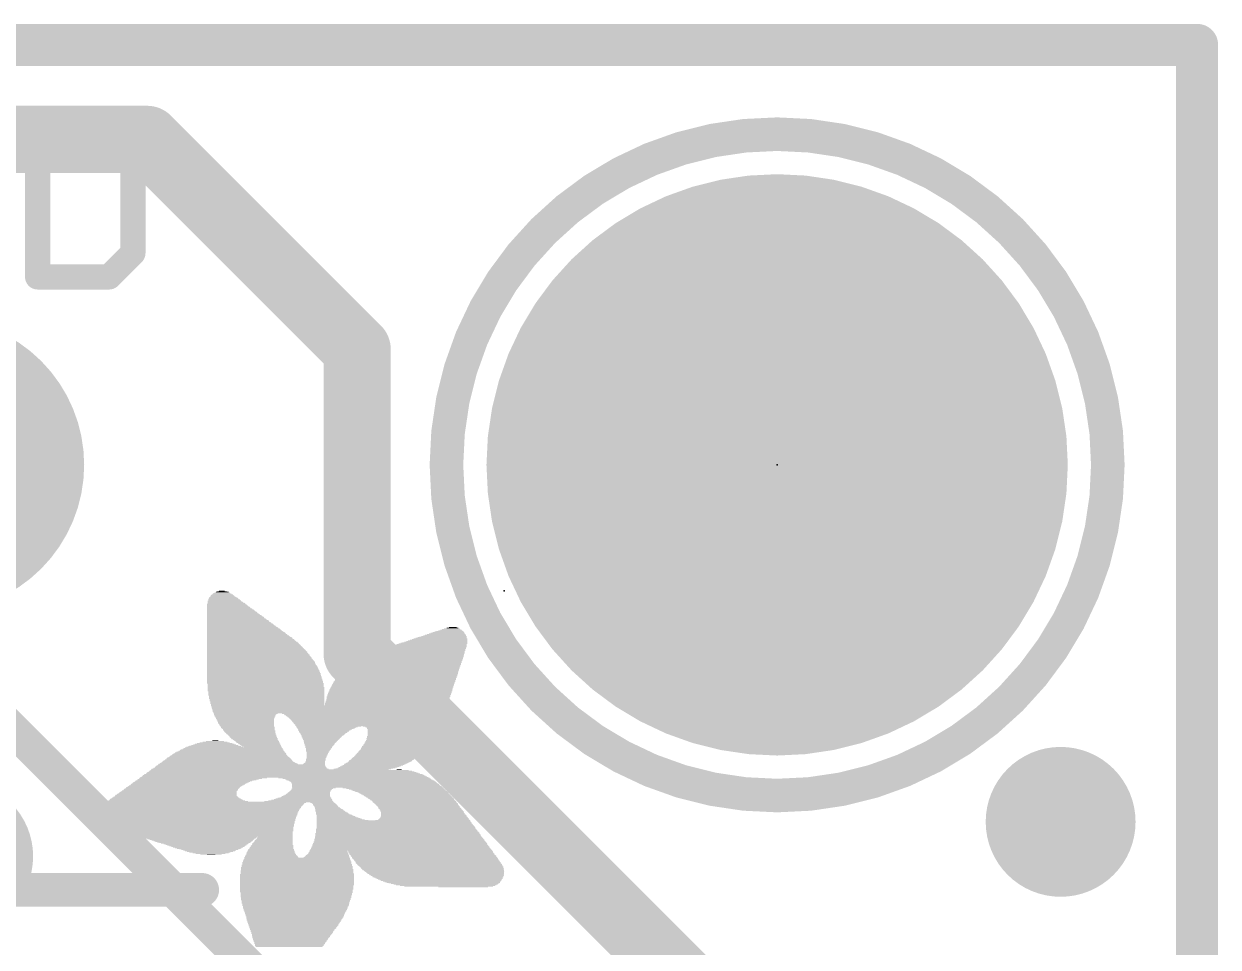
# Model space of a CAD drawing. Extents: x -0.1 to 25.5, y -0.1 to 17.9.
# Drawn here: x 18.3 to 25.53, y 12.32 to 17.91 of the extents above; entities that cross this region are included whole.
import ezdxf

# ---------------------------------------------------------------- set-up
doc = ezdxf.new("R2010")
doc.units = 0
for name, color, linetype in [('1', 12, 'CONTINUOUS'), ('16', 5, 'CONTINUOUS'), ('17', 110, 'CONTINUOUS'), ('18', 110, 'CONTINUOUS'), ('21', 40, 'CONTINUOUS'), ('23', 40, 'CONTINUOUS')]:
    doc.layers.add(name, color=color, linetype=linetype)

# ---------------------------------------------------------------- blocks, each defined once
blk = doc.blocks.new('ROUNDP')
at = {"const_width": 0.5}
blk.add_lwpolyline([(0, -0.25, 1), (0, 0.25, 1), (0, -0.25)], format="xyb", dxfattribs=at)
blk = doc.blocks.new('RECT')
blk.add_solid([(-0.5, -0.5), (0.5, -0.5), (-0.5, 0.5), (0.5, 0.5)])
blk = doc.blocks.new('ROUNDV')
at = {"const_width": 0.5}
blk.add_lwpolyline([(0, -0.25, 1), (0, 0.25, 1), (0, -0.25)], format="xyb", dxfattribs=at)

msp = doc.modelspace()

# ---------------------------------------------------------------- linework, layer by layer
at = {"layer": '1', "const_width": 0.254}
for points in [[(0, 17.78), (25.4, 17.78)], [(25.4, 17.78), (25.4, 0)]]:
    msp.add_lwpolyline(points, dxfattribs=at)
at = {"layer": '1', "const_width": 0.127}
for points in [[(25.4635, 17.78, 1), (25.3365, 17.78)], [(25.4, 17.7165, 1), (25.4, 17.8435)]]:
    msp.add_lwpolyline(points, format="xyb", dxfattribs=at)
at = {"layer": '16'}
for points, const_width in [([(0, 17.78), (25.4, 17.78)], 0.254), ([(25.4, 17.78), (25.4, 0)], 0.254), ([(6.2865, 17.2085), (19.05, 17.2085)], 0.4064), ([(19.05, 17.2085), (20.32, 15.9385)], 0.4064), ([(20.32, 15.9385), (20.32, 14.097)], 0.4064), ([(20.32, 14.097), (23.749, 10.668)], 0.4064), ([(21.59, 10.287), (18.1193, 13.7577)], 0.2032)]:
    msp.add_lwpolyline(points, dxfattribs=dict(at, const_width=const_width))
for points, const_width in [([(25.4635, 17.78, 1), (25.3365, 17.78)], 0.127), ([(25.4, 17.7165, 1), (25.4, 17.8435)], 0.127), ([(19.1218, 17.2803, 1), (18.9782, 17.1367)], 0.2032), ([(19.05, 17.1069, 1), (19.05, 17.3101)], 0.2032), ([(20.4216, 15.9385, 1), (20.2184, 15.9385)], 0.2032), ([(20.2482, 15.8667, 1), (20.3918, 16.0103)], 0.2032), ([(20.3918, 14.1688, 1), (20.2482, 14.0252)], 0.2032), ([(20.2184, 14.097, 1), (20.4216, 14.097)], 0.2032)]:
    msp.add_lwpolyline(points, format="xyb", dxfattribs=dict(at, const_width=const_width))
at = {"layer": '21'}
for points, const_width in [([(22.86, 13.24, 1), (22.86, 17.24, 1), (22.86, 13.24)], 0.2032), ([(18.4256, 17.241, 1), (18.3494, 17.241)], 0.0762), ([(18.3875, 17.2791, 1), (18.3875, 17.2029)], 0.0762), ([(18.8466, 17.2679, 1), (18.7927, 17.214)], 0.0762), ([(18.8196, 17.2029, 1), (18.8196, 17.2791)], 0.0762), ([(19.0018, 17.0969, 1), (18.9256, 17.0969)], 0.0762), ([(18.9367, 17.07, 1), (18.9906, 17.1239)], 0.0762), ([(18.9256, 16.5207, 1), (19.0018, 16.5207)], 0.0762), ([(18.9906, 16.4938, 1), (18.9367, 16.5476)], 0.0762), ([(18.3875, 16.4148, 1), (18.3875, 16.3386)], 0.0762), ([(18.3494, 16.3767, 1), (18.4256, 16.3767)], 0.0762), ([(18.7927, 16.4036, 1), (18.8466, 16.3497)], 0.0762), ([(18.8196, 16.3386, 1), (18.8196, 16.4148)], 0.0762), ([(19.3832, 12.6188, 1), (19.3832, 12.7204)], 0.1016)]:
    msp.add_lwpolyline(points, format="xyb", dxfattribs=dict(at, const_width=const_width))
for points, const_width in [([(18.3875, 17.241), (18.3875, 16.3767)], 0.1524), ([(18.8196, 17.241), (18.3875, 17.241)], 0.1524), ([(18.9637, 17.0969), (18.8196, 17.241)], 0.1524), ([(18.9637, 16.5207), (18.9637, 17.0969)], 0.1524), ([(18.8196, 16.3767), (18.9637, 16.5207)], 0.1524), ([(18.3875, 16.3767), (18.8196, 16.3767)], 0.1524), ([(16.5832, 12.6696), (19.3832, 12.6696)], 0.2032)]:
    msp.add_lwpolyline(points, dxfattribs=dict(at, const_width=const_width))
at = {"layer": '23'}
for p in [(22.86, 15.24), (21.209, 14.478)]:
    msp.add_point(p, dxfattribs=at)

# ---------------------------------------------------------------- block references
at = {"layer": '17', "xscale": 3.516, "yscale": 3.516}
msp.add_blockref('ROUNDP', (22.86, 15.24), dxfattribs=at)
msp.add_blockref('ROUNDP', (22.86, 15.24), dxfattribs=at)
at = {"layer": '17', "xscale": 1.778, "yscale": 1.778, "rotation": 270}
msp.add_blockref('ROUNDP', (17.78, 15.24), dxfattribs=at)
msp.add_blockref('ROUNDP', (17.78, 15.24), dxfattribs=at)
at = {"layer": '18', "xscale": 0.9064, "yscale": 0.9064}
for p in [(24.5745, 13.081), (24.5745, 13.081), (17.907, 12.8731), (17.907, 12.8731)]:
    msp.add_blockref('ROUNDV', p, dxfattribs=at)
at = {"layer": '21', "rotation": 180}
for p, xscale, yscale in [((19.504, 14.4475), 0.1448, 0.0038), ((19.5078, 14.4437), 0.1524, 0.0038), ((19.504, 14.4513), 0.1372, 0.0038), ((19.504, 14.4551), 0.1295, 0.0038), ((19.504, 14.459), 0.1143, 0.0039), ((19.5022, 14.4628), 0.1029, 0.0038), ((19.504, 14.4666), 0.0914, 0.0038), ((19.504, 14.4704), 0.0762, 0.0038), ((19.5021, 14.4742), 0.0572, 0.0038), ((19.5022, 14.478), 0.0343, 0.0038), ((19.5288, 14.398), 0.2324, 0.0038), ((19.5326, 14.3942), 0.24, 0.0038), ((19.5345, 14.3904), 0.2438, 0.0038), ((19.5364, 14.3866), 0.2476, 0.0038), ((19.5403, 14.3828), 0.2553, 0.0039), ((19.5421, 14.3789), 0.2591, 0.0038), ((19.5441, 14.3751), 0.2629, 0.0038), ((19.5479, 14.3713), 0.2705, 0.0038), ((19.5174, 14.417), 0.2019, 0.0038), ((19.5231, 14.4094), 0.2134, 0.0038), ((19.5269, 14.4056), 0.221, 0.0038), ((19.5288, 14.4018), 0.2248, 0.0038), ((19.5212, 14.4132), 0.2095, 0.0038), ((19.5116, 14.4285), 0.1829, 0.0038), ((19.5155, 14.4247), 0.1905, 0.0038), ((19.5174, 14.4209), 0.1943, 0.0039), ((19.5098, 14.4361), 0.1715, 0.0038), ((19.5116, 14.4323), 0.1753, 0.0038), ((19.5078, 14.4399), 0.16, 0.0038), ((19.5497, 14.3675), 0.2743, 0.0038), ((19.5536, 14.3637), 0.2819, 0.0038), ((19.5555, 14.3599), 0.2857, 0.0038), ((19.5573, 14.3561), 0.2895, 0.0038), ((19.5612, 14.3523), 0.2972, 0.0038), ((19.5631, 14.3485), 0.301, 0.0038), ((19.565, 14.3447), 0.3048, 0.0039), ((19.5688, 14.3408), 0.3124, 0.0038), ((19.5707, 14.337), 0.3162, 0.0038), ((19.5726, 14.3332), 0.32, 0.0038), ((19.5764, 14.3294), 0.3276, 0.0038), ((19.5784, 14.3256), 0.3315, 0.0038), ((19.5822, 14.3218), 0.3391, 0.0038), ((19.5841, 14.318), 0.3429, 0.0038), ((19.586, 14.3142), 0.3467, 0.0038), ((19.5898, 14.3104), 0.3543, 0.0038), ((19.5917, 14.3066), 0.3581, 0.0039), ((19.5936, 14.3027), 0.3619, 0.0038), ((19.5974, 14.2989), 0.3696, 0.0038), ((19.5993, 14.2951), 0.3734, 0.0038), ((19.6012, 14.2913), 0.3772, 0.0038), ((19.605, 14.2875), 0.3848, 0.0038), ((19.6069, 14.2837), 0.3886, 0.0038), ((19.6107, 14.2799), 0.3962, 0.0038), ((19.6126, 14.2761), 0.4, 0.0038), ((19.6145, 14.2723), 0.4038, 0.0038), ((19.6183, 14.2685), 0.4115, 0.0039), ((19.6203, 14.2646), 0.4153, 0.0038), ((19.6222, 14.2608), 0.4191, 0.0038), ((19.6259, 14.257), 0.4267, 0.0038), ((19.6279, 14.2532), 0.4305, 0.0038), ((19.6317, 14.2494), 0.4381, 0.0038), ((19.6335, 14.2456), 0.4419, 0.0038), ((19.6355, 14.2418), 0.4458, 0.0038), ((19.6393, 14.238), 0.4534, 0.0038), ((19.6412, 14.2342), 0.4572, 0.0038), ((19.6431, 14.2304), 0.461, 0.0039), ((20.8757, 14.2304), 0.1753, 0.0039), ((20.8794, 14.2342), 0.16, 0.0038), ((20.8833, 14.238), 0.1447, 0.0038), ((20.8871, 14.2418), 0.1295, 0.0038), ((20.889, 14.2456), 0.1105, 0.0038), ((20.8927, 14.2494), 0.0953, 0.0038), ((20.8966, 14.2532), 0.0724, 0.0038), ((20.8985, 14.257), 0.0457, 0.0038), ((19.6469, 14.2265), 0.4686, 0.0038), ((19.6488, 14.2227), 0.4724, 0.0038), ((19.6507, 14.2189), 0.4762, 0.0038), ((19.6546, 14.2151), 0.4839, 0.0038), ((19.6564, 14.2113), 0.4877, 0.0038), ((19.6603, 14.2075), 0.4953, 0.0038), ((19.6622, 14.2037), 0.4991, 0.0038), ((19.664, 14.1999), 0.5029, 0.0038), ((19.6679, 14.1961), 0.5105, 0.0038), ((19.6698, 14.1923), 0.5143, 0.0039), ((19.6716, 14.1884), 0.5181, 0.0038), ((19.6755, 14.1846), 0.5258, 0.0038), ((19.6774, 14.1808), 0.5296, 0.0038), ((19.6793, 14.177), 0.5334, 0.0038), ((19.6812, 14.1732), 0.5372, 0.0038), ((19.685, 14.1694), 0.5448, 0.0038), ((19.6869, 14.1656), 0.5486, 0.0038), ((19.6888, 14.1618), 0.5524, 0.0038), ((19.6907, 14.158), 0.5562, 0.0038), ((20.7784, 14.158), 0.4153, 0.0038), ((20.7842, 14.1618), 0.4038, 0.0038), ((20.7899, 14.1656), 0.3924, 0.0038), ((20.7956, 14.1694), 0.381, 0.0038), ((20.8013, 14.1732), 0.3696, 0.0038), ((20.8071, 14.177), 0.3581, 0.0038), ((20.8128, 14.1808), 0.3467, 0.0038), ((20.8185, 14.1846), 0.3353, 0.0038), ((20.8242, 14.1884), 0.3238, 0.0038), ((20.828, 14.1923), 0.3086, 0.0039), ((20.8337, 14.1961), 0.2972, 0.0038), ((20.8394, 14.1999), 0.2857, 0.0038), ((20.8452, 14.2037), 0.2743, 0.0038), ((20.849, 14.2075), 0.2591, 0.0038), ((20.8546, 14.2113), 0.2477, 0.0038), ((20.8585, 14.2151), 0.2324, 0.0038), ((20.8623, 14.2189), 0.2172, 0.0038), ((20.868, 14.2227), 0.2058, 0.0038), ((20.8719, 14.2265), 0.1905, 0.0038), ((19.6927, 14.1542), 0.5601, 0.0039), ((19.6945, 14.1503), 0.5639, 0.0038), ((19.6965, 14.1465), 0.5677, 0.0038), ((19.6984, 14.1427), 0.5715, 0.0038), ((19.7003, 14.1389), 0.5753, 0.0038), ((19.7021, 14.1351), 0.5791, 0.0038), ((19.7041, 14.1313), 0.5829, 0.0038), ((19.706, 14.1275), 0.5867, 0.0038), ((19.7079, 14.1237), 0.5905, 0.0038), ((19.7097, 14.1199), 0.5943, 0.0038), ((19.7117, 14.1161), 0.5982, 0.0039), ((19.7136, 14.1122), 0.602, 0.0038), ((19.7155, 14.1084), 0.6058, 0.0038), ((19.7155, 14.1046), 0.6058, 0.0038), ((19.7174, 14.1008), 0.6096, 0.0038), ((19.7193, 14.097), 0.6134, 0.0038), ((19.7212, 14.0932), 0.6172, 0.0038), ((19.7231, 14.0894), 0.621, 0.0038), ((19.7231, 14.0856), 0.621, 0.0038), ((20.6642, 14.0856), 0.5982, 0.0038), ((20.6699, 14.0894), 0.5944, 0.0038), ((20.6756, 14.0932), 0.583, 0.0038), ((20.6794, 14.097), 0.5753, 0.0038), ((20.6852, 14.1008), 0.5715, 0.0038), ((20.6909, 14.1046), 0.5601, 0.0038), ((20.6946, 14.1084), 0.5525, 0.0038), ((20.7004, 14.1122), 0.541, 0.0038), ((20.708, 14.1161), 0.5334, 0.0039), ((20.7137, 14.1199), 0.522, 0.0038), ((20.7194, 14.1237), 0.5106, 0.0038), ((20.7271, 14.1275), 0.5029, 0.0038), ((20.7327, 14.1313), 0.4915, 0.0038), ((20.7385, 14.1351), 0.4801, 0.0038), ((20.7461, 14.1389), 0.4724, 0.0038), ((20.7518, 14.1427), 0.461, 0.0038), ((20.7594, 14.1465), 0.4458, 0.0038), ((20.7652, 14.1503), 0.4343, 0.0038), ((20.7708, 14.1542), 0.4229, 0.0039), ((19.725, 14.0818), 0.6248, 0.0038), ((19.7269, 14.078), 0.6286, 0.0039), ((19.7288, 14.0741), 0.6324, 0.0038), ((19.7288, 14.0703), 0.6324, 0.0038), ((19.7308, 14.0665), 0.6363, 0.0038), ((19.7326, 14.0627), 0.6401, 0.0038), ((19.7346, 14.0589), 0.6439, 0.0038), ((19.7346, 14.0551), 0.6439, 0.0038), ((19.7365, 14.0513), 0.6477, 0.0038), ((19.7384, 14.0475), 0.6515, 0.0038), ((19.7384, 14.0437), 0.6515, 0.0038), ((19.7402, 14.0399), 0.6553, 0.0039), ((19.7402, 14.036), 0.6553, 0.0038), ((19.7422, 14.0322), 0.6591, 0.0038), ((19.7441, 14.0284), 0.6629, 0.0038), ((19.7441, 14.0246), 0.6629, 0.0038), ((19.746, 14.0208), 0.6667, 0.0038), ((19.746, 14.017), 0.6667, 0.0038), ((19.7478, 14.0132), 0.6705, 0.0038), ((20.5975, 14.0132), 0.6858, 0.0038), ((20.5994, 14.017), 0.682, 0.0038), ((20.6032, 14.0208), 0.682, 0.0038), ((20.607, 14.0246), 0.6744, 0.0038), ((20.6089, 14.0284), 0.6706, 0.0038), ((20.6128, 14.0322), 0.6705, 0.0038), ((20.6166, 14.036), 0.6629, 0.0038), ((20.6184, 14.0399), 0.6591, 0.0039), ((20.6223, 14.0437), 0.6591, 0.0038), ((20.626, 14.0475), 0.6515, 0.0038), ((20.628, 14.0513), 0.6477, 0.0038), ((20.6336, 14.0551), 0.6439, 0.0038), ((20.6375, 14.0589), 0.6362, 0.0038), ((20.6394, 14.0627), 0.6324, 0.0038), ((20.6451, 14.0665), 0.6286, 0.0038), ((20.6489, 14.0703), 0.621, 0.0038), ((20.6527, 14.0741), 0.6134, 0.0038), ((20.6565, 14.078), 0.6135, 0.0039), ((20.6604, 14.0818), 0.6058, 0.0038), ((19.7478, 14.0094), 0.6705, 0.0038), ((19.7498, 14.0056), 0.6744, 0.0038), ((19.7498, 14.0018), 0.6744, 0.0039), ((19.7517, 13.9979), 0.6782, 0.0038), ((19.7517, 13.9941), 0.6782, 0.0038), ((19.7517, 13.9903), 0.6782, 0.0038), ((19.7536, 13.9865), 0.682, 0.0038), ((19.7536, 13.9827), 0.682, 0.0038), ((19.7555, 13.9789), 0.6858, 0.0038), ((19.7555, 13.9751), 0.6858, 0.0038), ((19.7555, 13.9713), 0.6858, 0.0038), ((19.7574, 13.9675), 0.6896, 0.0038), ((19.7574, 13.9637), 0.6896, 0.0039), ((19.7593, 13.9598), 0.6934, 0.0038), ((19.7593, 13.956), 0.6934, 0.0038), ((19.7593, 13.9522), 0.6934, 0.0038), ((19.7593, 13.9484), 0.6934, 0.0038), ((19.7612, 13.9446), 0.6972, 0.0038), ((19.7612, 13.9408), 0.6972, 0.0038), ((20.5518, 13.9408), 0.7315, 0.0038), ((20.5537, 13.9446), 0.7277, 0.0038), ((20.5556, 13.9484), 0.7239, 0.0038), ((20.5594, 13.956), 0.7239, 0.0038), ((20.5594, 13.9522), 0.7239, 0.0038), ((20.5613, 13.9598), 0.72, 0.0038), ((20.5652, 13.9637), 0.7201, 0.0039), ((20.5671, 13.9675), 0.7163, 0.0038), ((20.569, 13.9713), 0.7125, 0.0038), ((20.5728, 13.9751), 0.7125, 0.0038), ((20.5747, 13.9789), 0.7087, 0.0038), ((20.5766, 13.9827), 0.7049, 0.0038), ((20.5803, 13.9865), 0.7049, 0.0038), ((20.5823, 13.9903), 0.7011, 0.0038), ((20.5842, 13.9941), 0.6973, 0.0038), ((20.588, 13.9979), 0.6972, 0.0038), ((20.5899, 14.0018), 0.6934, 0.0039), ((20.5918, 14.0056), 0.6896, 0.0038), ((20.5956, 14.0094), 0.6896, 0.0038), ((19.7612, 13.937), 0.6972, 0.0038), ((19.7631, 13.9332), 0.701, 0.0038), ((19.7631, 13.9294), 0.701, 0.0038), ((19.7631, 13.9256), 0.701, 0.0039), ((19.7631, 13.9217), 0.701, 0.0038), ((19.765, 13.9179), 0.7048, 0.0038), ((19.7669, 13.9141), 0.701, 0.0038), ((19.7669, 13.9103), 0.701, 0.0038), ((19.7669, 13.9065), 0.701, 0.0038), ((19.7669, 13.9027), 0.701, 0.0038), ((19.7669, 13.8989), 0.701, 0.0038), ((19.7688, 13.8951), 0.7048, 0.0038), ((19.7688, 13.8913), 0.7048, 0.0038), ((19.7688, 13.8875), 0.7048, 0.0039), ((19.7688, 13.8836), 0.7048, 0.0038), ((19.7688, 13.8798), 0.7048, 0.0038), ((19.7688, 13.876), 0.7048, 0.0038), ((19.7688, 13.8722), 0.7048, 0.0038), ((19.7707, 13.8684), 0.701, 0.0038), ((20.5194, 13.8684), 0.743, 0.0038), ((20.5232, 13.8798), 0.743, 0.0038), ((20.5232, 13.876), 0.743, 0.0038), ((20.5232, 13.8722), 0.743, 0.0038), ((20.527, 13.8875), 0.743, 0.0039), ((20.527, 13.8836), 0.743, 0.0038), ((20.5308, 13.8951), 0.743, 0.0038), ((20.5289, 13.8913), 0.7392, 0.0038), ((20.5328, 13.9027), 0.7391, 0.0038), ((20.5328, 13.8989), 0.7391, 0.0038), ((20.5366, 13.9103), 0.7391, 0.0038), ((20.5366, 13.9065), 0.7391, 0.0038), ((20.5385, 13.9141), 0.7353, 0.0038), ((20.5422, 13.9217), 0.7353, 0.0038), ((20.5422, 13.9179), 0.7353, 0.0038), ((20.5461, 13.9294), 0.7353, 0.0038), ((20.5442, 13.9256), 0.7315, 0.0039), ((20.548, 13.9332), 0.7315, 0.0038), ((20.5498, 13.937), 0.7277, 0.0038), ((19.7707, 13.8646), 0.701, 0.0038), ((19.7707, 13.8608), 0.701, 0.0038), ((19.7707, 13.857), 0.701, 0.0038), ((19.7707, 13.8532), 0.701, 0.0038), ((19.7707, 13.8494), 0.701, 0.0039), ((19.7707, 13.8455), 0.701, 0.0038), ((19.7726, 13.8417), 0.6972, 0.0038), ((19.7726, 13.8379), 0.6972, 0.0038), ((19.7726, 13.8341), 0.6972, 0.0038), ((19.7726, 13.8303), 0.6972, 0.0038), ((19.7726, 13.8265), 0.6972, 0.0038), ((19.7745, 13.8227), 0.6934, 0.0038), ((19.7745, 13.8189), 0.6934, 0.0038), ((19.7745, 13.8151), 0.6934, 0.0038), ((19.7745, 13.8113), 0.6934, 0.0039), ((19.7764, 13.8074), 0.6896, 0.0038), ((19.7764, 13.8036), 0.6896, 0.0038), ((19.7764, 13.7998), 0.6896, 0.0038), ((19.7764, 13.796), 0.6896, 0.0038), ((20.4985, 13.7998), 0.7467, 0.0038), ((20.4966, 13.796), 0.7429, 0.0038), ((20.5004, 13.8074), 0.7429, 0.0038), ((20.5004, 13.8036), 0.7429, 0.0038), ((20.5023, 13.8113), 0.7467, 0.0039), ((20.5041, 13.8189), 0.7429, 0.0038), ((20.5041, 13.8151), 0.7429, 0.0038), ((20.5061, 13.8227), 0.7467, 0.0038), ((20.5099, 13.8379), 0.7467, 0.0038), ((20.508, 13.8341), 0.7429, 0.0038), ((20.508, 13.8303), 0.7429, 0.0038), ((20.508, 13.8265), 0.7429, 0.0038), ((20.5137, 13.8494), 0.7468, 0.0039), ((20.5117, 13.8455), 0.7429, 0.0038), ((20.5117, 13.8417), 0.7429, 0.0038), ((20.5175, 13.8608), 0.7468, 0.0038), ((20.5156, 13.857), 0.743, 0.0038), ((20.5156, 13.8532), 0.743, 0.0038), ((20.5194, 13.8646), 0.743, 0.0038), ((19.7783, 13.7922), 0.6858, 0.0038), ((19.7783, 13.7884), 0.6858, 0.0038), ((20.1498, 13.7846), 1.4288, 0.0038), ((20.1498, 13.7808), 1.4288, 0.0038), ((20.1517, 13.777), 1.4249, 0.0038), ((20.1499, 13.7732), 1.4211, 0.0039), ((20.1499, 13.7693), 1.4211, 0.0038), ((20.1517, 13.7655), 1.4173, 0.0038), ((20.1499, 13.7617), 1.4135, 0.0038), ((20.1499, 13.7579), 1.4135, 0.0038), ((20.1517, 13.7541), 1.4097, 0.0038), ((20.1499, 13.7503), 1.4059, 0.0038), ((20.1499, 13.7465), 1.4059, 0.0038), ((20.1517, 13.7427), 1.4021, 0.0038), ((20.1499, 13.7389), 1.3983, 0.0038), ((19.6469, 13.7351), 0.3848, 0.0039), ((19.6431, 13.7312), 0.3772, 0.0038), ((19.6412, 13.7274), 0.3734, 0.0038), ((19.6412, 13.7236), 0.3658, 0.0038), ((20.3575, 13.7351), 0.983, 0.0039), ((20.3632, 13.7312), 0.9716, 0.0038), ((20.3632, 13.7274), 0.9639, 0.0038), ((20.3669, 13.7236), 0.9563, 0.0038), ((20.4966, 13.7922), 0.7429, 0.0038), ((20.4966, 13.7884), 0.7429, 0.0038), ((19.6412, 13.7198), 0.3658, 0.0038), ((19.6412, 13.716), 0.3582, 0.0038), ((19.6412, 13.7122), 0.3582, 0.0038), ((19.6431, 13.7084), 0.3544, 0.0038), ((19.6411, 13.7046), 0.3505, 0.0038), ((19.6431, 13.7008), 0.3467, 0.0038), ((19.6431, 13.697), 0.3467, 0.0039), ((19.645, 13.6931), 0.3429, 0.0038), ((19.645, 13.6893), 0.3429, 0.0038), ((19.6469, 13.6855), 0.339, 0.0038), ((19.6469, 13.6817), 0.339, 0.0038), ((19.6488, 13.6779), 0.3352, 0.0038), ((19.6488, 13.6741), 0.3352, 0.0038), ((19.6507, 13.6703), 0.3314, 0.0038), ((19.6526, 13.6665), 0.3276, 0.0038), ((19.6526, 13.6627), 0.3276, 0.0038), ((19.6545, 13.6589), 0.3238, 0.0039), ((19.6584, 13.655), 0.3239, 0.0038), ((19.6584, 13.6512), 0.3239, 0.0038), ((20.3689, 13.7198), 0.9525, 0.0038), ((20.3708, 13.716), 0.941, 0.0038), ((20.3727, 13.7122), 0.9372, 0.0038), ((20.3746, 13.7084), 0.9334, 0.0038), ((20.3746, 13.7046), 0.9258, 0.0038), ((20.3765, 13.7008), 0.922, 0.0038), ((20.3784, 13.697), 0.9182, 0.0039), ((20.3784, 13.6931), 0.9106, 0.0038), ((20.3803, 13.6893), 0.9068, 0.0038), ((20.3822, 13.6855), 0.903, 0.0038), ((20.3823, 13.6817), 0.8953, 0.0038), ((20.3823, 13.6779), 0.8953, 0.0038), ((20.3823, 13.6741), 0.8877, 0.0038), ((20.3842, 13.6703), 0.8839, 0.0038), ((20.3861, 13.6665), 0.8801, 0.0038), ((20.3842, 13.6627), 0.8763, 0.0038), ((20.1479, 13.6589), 0.3962, 0.0039), ((20.1384, 13.655), 0.3696, 0.0038), ((20.1327, 13.6512), 0.3581, 0.0038), ((20.588, 13.6589), 0.4686, 0.0039), ((20.5937, 13.655), 0.4496, 0.0038), ((20.5975, 13.6512), 0.442, 0.0038), ((19.6603, 13.6474), 0.3201, 0.0038), ((19.6622, 13.6436), 0.3163, 0.0038), ((19.664, 13.6398), 0.3125, 0.0038), ((19.664, 13.636), 0.3125, 0.0038), ((19.6679, 13.6322), 0.3125, 0.0038), ((19.6698, 13.6284), 0.3086, 0.0038), ((19.6717, 13.6246), 0.3048, 0.0038), ((19.6736, 13.6208), 0.301, 0.0039), ((19.6774, 13.6169), 0.301, 0.0038), ((19.6793, 13.6131), 0.2972, 0.0038), ((19.6812, 13.6093), 0.2934, 0.0038), ((19.685, 13.6055), 0.2934, 0.0038), ((19.6869, 13.6017), 0.2896, 0.0038), ((19.6888, 13.5979), 0.2858, 0.0038), ((19.6926, 13.5941), 0.2858, 0.0038), ((19.6945, 13.5903), 0.2819, 0.0038), ((19.6984, 13.5865), 0.2819, 0.0038), ((19.7003, 13.5827), 0.2781, 0.0039), ((19.7041, 13.5788), 0.2705, 0.0038), ((20.1308, 13.6474), 0.3467, 0.0038), ((20.1288, 13.6436), 0.3353, 0.0038), ((20.1251, 13.6398), 0.3277, 0.0038), ((20.1193, 13.6322), 0.3086, 0.0038), ((20.1232, 13.636), 0.3163, 0.0038), ((20.1193, 13.6284), 0.301, 0.0038), ((20.1155, 13.6246), 0.2934, 0.0038), ((20.1156, 13.6208), 0.2857, 0.0039), ((20.1136, 13.6169), 0.2743, 0.0038), ((20.1118, 13.6131), 0.2705, 0.0038), ((20.1118, 13.6093), 0.2629, 0.0038), ((20.1099, 13.6055), 0.2591, 0.0038), ((20.1079, 13.6017), 0.2476, 0.0038), ((20.106, 13.5979), 0.2438, 0.0038), ((20.1041, 13.5941), 0.24, 0.0038), ((20.1041, 13.5903), 0.2324, 0.0038), ((20.1022, 13.5865), 0.2286, 0.0038), ((20.1022, 13.5827), 0.221, 0.0039), ((20.1003, 13.5788), 0.2172, 0.0038), ((20.5803, 13.5865), 0.4077, 0.0038), ((20.5785, 13.5827), 0.4039, 0.0039), ((20.5766, 13.5788), 0.4001, 0.0038), ((20.5975, 13.6474), 0.4344, 0.0038), ((20.5975, 13.6436), 0.4344, 0.0038), ((20.5842, 13.5979), 0.4077, 0.0038), ((20.5842, 13.5941), 0.4077, 0.0038), ((20.5823, 13.5903), 0.4039, 0.0038), ((20.5975, 13.6398), 0.4268, 0.0038), ((20.5975, 13.636), 0.4268, 0.0038), ((20.5955, 13.6322), 0.4229, 0.0038), ((20.5955, 13.6284), 0.4229, 0.0038), ((20.5937, 13.6246), 0.4191, 0.0038), ((20.5937, 13.6208), 0.4191, 0.0039), ((20.5918, 13.6169), 0.4153, 0.0038), ((20.5918, 13.6131), 0.4153, 0.0038), ((20.5879, 13.6017), 0.4077, 0.0038), ((20.5899, 13.6093), 0.4115, 0.0038), ((20.5899, 13.6055), 0.4115, 0.0038), ((19.5573, 13.5065), 0.6477, 0.0039), ((19.5593, 13.5103), 0.6363, 0.0038), ((19.5612, 13.5141), 0.6248, 0.0038), ((19.5631, 13.5179), 0.621, 0.0038), ((19.5669, 13.5217), 0.6058, 0.0038), ((19.5707, 13.5255), 0.5982, 0.0038), ((19.5726, 13.5293), 0.5868, 0.0038), ((19.4583, 13.5331), 0.3429, 0.0038), ((19.4583, 13.5369), 0.32, 0.0038), ((19.4564, 13.5407), 0.301, 0.0038), ((19.4583, 13.5446), 0.282, 0.0039), ((19.4583, 13.5484), 0.259, 0.0038), ((19.4583, 13.5522), 0.2362, 0.0038), ((19.4583, 13.556), 0.2134, 0.0038), ((19.4583, 13.5598), 0.1828, 0.0038), ((19.4602, 13.5636), 0.1486, 0.0038), ((19.4603, 13.5674), 0.1105, 0.0038), ((19.4622, 13.5712), 0.0381, 0.0038), ((19.7079, 13.575), 0.2705, 0.0038), ((19.7097, 13.5712), 0.2667, 0.0038), ((19.7155, 13.5674), 0.2629, 0.0038), ((19.7173, 13.5636), 0.2591, 0.0038), ((19.7212, 13.5598), 0.259, 0.0038), ((19.725, 13.556), 0.2514, 0.0038), ((19.7288, 13.5522), 0.2514, 0.0038), ((19.7326, 13.5484), 0.2438, 0.0038), ((19.7365, 13.5446), 0.2439, 0.0039), ((19.7402, 13.5407), 0.2363, 0.0038), ((19.7441, 13.5369), 0.2363, 0.0038), ((19.7479, 13.5331), 0.2286, 0.0038), ((20.1003, 13.575), 0.2096, 0.0038), ((20.0984, 13.5712), 0.2058, 0.0038), ((20.0965, 13.5674), 0.2019, 0.0038), ((20.0965, 13.5636), 0.1943, 0.0038), ((20.0946, 13.5598), 0.1905, 0.0038), ((20.0927, 13.556), 0.1867, 0.0038), ((20.0907, 13.5446), 0.1753, 0.0039), ((20.0927, 13.5522), 0.1791, 0.0038), ((20.0927, 13.5484), 0.1791, 0.0038), ((20.0907, 13.5407), 0.1677, 0.0038), ((20.0889, 13.5369), 0.1639, 0.0038), ((20.087, 13.5331), 0.1601, 0.0038), ((20.087, 13.5293), 0.1601, 0.0038), ((20.087, 13.5255), 0.1524, 0.0038), ((20.0831, 13.5141), 0.1447, 0.0038), ((20.0813, 13.5103), 0.1409, 0.0038), ((20.0813, 13.5065), 0.1409, 0.0039), ((20.0851, 13.5217), 0.1485, 0.0038), ((20.0851, 13.5179), 0.1485, 0.0038), ((20.5232, 13.5065), 0.3924, 0.0039), ((20.527, 13.5103), 0.3924, 0.0038), ((20.5308, 13.5141), 0.3924, 0.0038), ((20.5346, 13.5179), 0.3924, 0.0038), ((20.5385, 13.5217), 0.3925, 0.0038), ((20.5404, 13.5255), 0.3963, 0.0038), ((20.5442, 13.5293), 0.3963, 0.0038), ((20.548, 13.5369), 0.3963, 0.0038), ((20.5461, 13.5331), 0.3925, 0.0038), ((20.5518, 13.5407), 0.3962, 0.0038), ((20.5575, 13.5484), 0.4, 0.0038), ((20.5556, 13.5446), 0.3962, 0.0039), ((20.5594, 13.5522), 0.3962, 0.0038), ((20.5651, 13.5598), 0.4, 0.0038), ((20.5632, 13.556), 0.3962, 0.0038), ((20.5689, 13.5674), 0.4, 0.0038), ((20.5689, 13.5636), 0.4, 0.0038), ((20.5747, 13.575), 0.4039, 0.0038), ((20.5728, 13.5712), 0.4001, 0.0038), ((19.5402, 13.4341), 0.8268, 0.0038), ((19.5383, 13.4379), 0.8154, 0.0038), ((19.5403, 13.4417), 0.8039, 0.0038), ((19.5384, 13.4455), 0.7925, 0.0038), ((19.5383, 13.4493), 0.7848, 0.0038), ((19.5402, 13.4531), 0.7734, 0.0038), ((19.5402, 13.4569), 0.7658, 0.0038), ((19.5421, 13.4607), 0.7544, 0.0038), ((19.5421, 13.4645), 0.7468, 0.0038), ((19.5421, 13.4684), 0.7391, 0.0039), ((19.5441, 13.4722), 0.7277, 0.0038), ((19.5441, 13.476), 0.7201, 0.0038), ((19.5441, 13.4798), 0.7125, 0.0038), ((19.546, 13.4836), 0.7011, 0.0038), ((19.5459, 13.4874), 0.6934, 0.0038), ((19.5497, 13.4912), 0.6858, 0.0038), ((19.5517, 13.495), 0.6743, 0.0038), ((19.5517, 13.4988), 0.6667, 0.0038), ((19.5536, 13.5026), 0.6553, 0.0038), ((20.0622, 13.4341), 0.1258, 0.0038), ((20.0641, 13.4379), 0.122, 0.0038), ((20.066, 13.4455), 0.1182, 0.0038), ((20.066, 13.4417), 0.1182, 0.0038), ((20.0679, 13.4493), 0.1143, 0.0038), ((20.0699, 13.4607), 0.1181, 0.0038), ((20.0699, 13.4569), 0.1181, 0.0038), ((20.0699, 13.4531), 0.1181, 0.0038), ((20.0813, 13.5026), 0.1333, 0.0038), ((20.0813, 13.4988), 0.1333, 0.0038), ((20.0794, 13.495), 0.1295, 0.0038), ((20.0794, 13.4912), 0.1295, 0.0038), ((20.0775, 13.4874), 0.1257, 0.0038), ((20.0775, 13.4836), 0.1257, 0.0038), ((20.0755, 13.4798), 0.1219, 0.0038), ((20.0755, 13.476), 0.1219, 0.0038), ((20.0737, 13.4722), 0.1181, 0.0038), ((20.0737, 13.4684), 0.1181, 0.0039), ((20.0718, 13.4645), 0.1143, 0.0038), ((20.4375, 13.4341), 0.3734, 0.0038), ((20.4413, 13.4379), 0.3734, 0.0038), ((20.4489, 13.4417), 0.3734, 0.0038), ((20.4546, 13.4455), 0.3772, 0.0038), ((20.4603, 13.4493), 0.381, 0.0038), ((20.4641, 13.4531), 0.381, 0.0038), ((20.4718, 13.4569), 0.381, 0.0038), ((20.4756, 13.4607), 0.381, 0.0038), ((20.4813, 13.4645), 0.3848, 0.0038), ((20.4851, 13.4684), 0.3848, 0.0039), ((20.4889, 13.4722), 0.3848, 0.0038), ((20.4927, 13.476), 0.3848, 0.0038), ((20.4984, 13.4798), 0.3886, 0.0038), ((20.5023, 13.4836), 0.3887, 0.0038), ((20.5061, 13.4874), 0.3887, 0.0038), ((20.5099, 13.4912), 0.3886, 0.0038), ((20.5137, 13.495), 0.3886, 0.0038), ((20.5175, 13.4988), 0.3886, 0.0038), ((20.5213, 13.5026), 0.3886, 0.0038), ((19.8755, 13.3617), 1.703, 0.0038), ((19.8755, 13.3655), 1.6878, 0.0038), ((19.8736, 13.3693), 1.6764, 0.0038), ((19.8717, 13.3731), 1.6574, 0.0038), ((19.8679, 13.3769), 1.6421, 0.0038), ((19.8641, 13.3807), 1.6269, 0.0038), ((19.8622, 13.3845), 1.6078, 0.0038), ((19.8565, 13.3883), 1.5887, 0.0038), ((19.8508, 13.3922), 1.5621, 0.0039), ((19.7917, 13.396), 1.4364, 0.0038), ((19.6126, 13.3998), 1.0706, 0.0038), ((19.6126, 13.4036), 1.0554, 0.0038), ((19.6126, 13.4074), 1.0478, 0.0038), ((19.6146, 13.4112), 1.0363, 0.0038), ((19.6146, 13.415), 1.0287, 0.0038), ((19.6165, 13.4188), 1.0249, 0.0038), ((19.6183, 13.4226), 1.0135, 0.0038), ((19.6203, 13.4264), 1.0097, 0.0038), ((19.5402, 13.4303), 0.842, 0.0039), ((20.0584, 13.4303), 0.1334, 0.0039), ((20.3518, 13.3998), 0.3467, 0.0038), ((20.3632, 13.4036), 0.3467, 0.0038), ((20.3766, 13.4074), 0.3505, 0.0038), ((20.3861, 13.4112), 0.3543, 0.0038), ((20.3956, 13.415), 0.3581, 0.0038), ((20.4051, 13.4188), 0.362, 0.0038), ((20.4146, 13.4226), 0.3658, 0.0038), ((20.4223, 13.4264), 0.3657, 0.0038), ((20.428, 13.4303), 0.3695, 0.0039), ((20.5747, 13.396), 0.0305, 0.0038), ((19.2678, 13.2893), 0.6858, 0.0038), ((19.2735, 13.2931), 0.682, 0.0038), ((19.2792, 13.2969), 0.6858, 0.0038), ((19.283, 13.3007), 0.6858, 0.0038), ((19.2907, 13.3045), 0.6858, 0.0038), ((19.2964, 13.3083), 0.6896, 0.0038), ((19.3002, 13.3121), 0.6896, 0.0038), ((19.3097, 13.316), 0.6934, 0.0039), ((19.3154, 13.3198), 0.6972, 0.0038), ((19.3231, 13.3236), 0.6973, 0.0038), ((19.3307, 13.3274), 0.7049, 0.0038), ((19.3383, 13.3312), 0.7124, 0.0038), ((19.3498, 13.335), 0.7201, 0.0038), ((19.3592, 13.3388), 0.7315, 0.0038), ((19.3726, 13.3426), 0.743, 0.0038), ((19.3897, 13.3464), 0.7696, 0.0038), ((19.8793, 13.3502), 1.7412, 0.0038), ((19.8793, 13.3541), 1.726, 0.0039), ((19.8774, 13.3579), 1.7145, 0.0038), ((20.3003, 13.3464), 0.9144, 0.0038), ((20.3175, 13.3426), 0.8953, 0.0038), ((20.327, 13.3388), 0.8839, 0.0038), ((20.3346, 13.335), 0.884, 0.0038), ((20.3422, 13.3312), 0.8839, 0.0038), ((20.348, 13.3274), 0.8801, 0.0038), ((20.3556, 13.3236), 0.8801, 0.0038), ((20.3594, 13.3198), 0.8801, 0.0038), ((20.3632, 13.316), 0.8801, 0.0039), ((20.367, 13.3121), 0.8878, 0.0038), ((20.3708, 13.3083), 0.8878, 0.0038), ((20.3727, 13.3045), 0.8916, 0.0038), ((20.3746, 13.3007), 0.8954, 0.0038), ((20.3784, 13.2969), 0.903, 0.0038), ((20.3803, 13.2931), 0.9068, 0.0038), ((20.3822, 13.2893), 0.9106, 0.0038), ((19.224, 13.2169), 0.7963, 0.0038), ((19.2221, 13.2207), 0.7848, 0.0038), ((19.2221, 13.2245), 0.7696, 0.0038), ((19.2221, 13.2283), 0.762, 0.0038), ((19.2221, 13.2321), 0.7544, 0.0038), ((19.224, 13.2359), 0.743, 0.0038), ((19.224, 13.2398), 0.7354, 0.0039), ((19.2259, 13.2436), 0.7316, 0.0038), ((19.2297, 13.2474), 0.7239, 0.0038), ((19.2317, 13.2512), 0.7201, 0.0038), ((19.2355, 13.255), 0.7125, 0.0038), ((19.2373, 13.2588), 0.7087, 0.0038), ((19.2393, 13.2626), 0.7049, 0.0038), ((19.2431, 13.2664), 0.6973, 0.0038), ((19.2469, 13.2702), 0.6973, 0.0038), ((19.2526, 13.274), 0.6934, 0.0038), ((19.2545, 13.2779), 0.6896, 0.0039), ((19.2583, 13.2817), 0.6896, 0.0038), ((19.264, 13.2855), 0.6858, 0.0038), ((19.9917, 13.2169), 0.3506, 0.0038), ((19.9956, 13.2207), 0.3353, 0.0038), ((20.0013, 13.2245), 0.3239, 0.0038), ((20.005, 13.2283), 0.3086, 0.0038), ((20.0089, 13.2321), 0.3009, 0.0038), ((20.0108, 13.2359), 0.2895, 0.0038), ((20.0145, 13.2398), 0.2819, 0.0039), ((20.0184, 13.2436), 0.2743, 0.0038), ((20.0221, 13.2474), 0.2667, 0.0038), ((20.0241, 13.2512), 0.2629, 0.0038), ((20.0279, 13.255), 0.2552, 0.0038), ((20.0298, 13.2588), 0.2514, 0.0038), ((20.0317, 13.2626), 0.2476, 0.0038), ((20.0355, 13.2664), 0.2476, 0.0038), ((20.0374, 13.2702), 0.2438, 0.0038), ((20.0413, 13.274), 0.2439, 0.0038), ((20.0489, 13.2817), 0.2515, 0.0038), ((20.045, 13.2779), 0.2439, 0.0039), ((20.0584, 13.2855), 0.2629, 0.0038), ((20.5365, 13.2855), 0.6096, 0.0038), ((20.5498, 13.2817), 0.5905, 0.0038), ((20.5594, 13.2779), 0.5792, 0.0039), ((20.569, 13.274), 0.5677, 0.0038), ((20.5747, 13.2702), 0.5639, 0.0038), ((20.5842, 13.2664), 0.5601, 0.0038), ((20.5899, 13.2626), 0.5563, 0.0038), ((20.5975, 13.2588), 0.5486, 0.0038), ((20.6013, 13.255), 0.541, 0.0038), ((20.607, 13.2512), 0.5372, 0.0038), ((20.6127, 13.2474), 0.5334, 0.0038), ((20.6184, 13.2436), 0.5295, 0.0038), ((20.6242, 13.2398), 0.5258, 0.0039), ((20.628, 13.2359), 0.5258, 0.0038), ((20.6337, 13.2321), 0.522, 0.0038), ((20.6375, 13.2283), 0.522, 0.0038), ((20.6432, 13.2245), 0.5182, 0.0038), ((20.647, 13.2207), 0.5182, 0.0038), ((20.6509, 13.2169), 0.5105, 0.0038), ((19.3688, 13.1445), 1.1925, 0.0038), ((19.3745, 13.1597), 1.1964, 0.0038), ((19.3745, 13.1559), 1.1964, 0.0038), ((19.3726, 13.1521), 1.1925, 0.0038), ((19.3726, 13.1483), 1.1925, 0.0038), ((19.3802, 13.1712), 1.2002, 0.0038), ((19.3802, 13.1674), 1.2002, 0.0038), ((19.3783, 13.1636), 1.1964, 0.0039), ((19.384, 13.175), 1.2002, 0.0038), ((19.3897, 13.1826), 1.204, 0.0038), ((19.3878, 13.1788), 1.2002, 0.0038), ((19.3936, 13.1864), 1.2039, 0.0038), ((19.3973, 13.1902), 1.2039, 0.0038), ((19.4012, 13.194), 1.2039, 0.0038), ((19.4069, 13.1978), 1.2078, 0.0038), ((19.4926, 13.2017), 1.3716, 0.0039), ((19.2354, 13.2055), 0.8496, 0.0038), ((19.2278, 13.2093), 0.8268, 0.0038), ((19.2259, 13.2131), 0.8078, 0.0038), ((19.967, 13.2055), 0.4153, 0.0038), ((19.9765, 13.2093), 0.3886, 0.0038), ((19.986, 13.2131), 0.3696, 0.0038), ((20.1098, 13.1978), 0.1448, 0.0038), ((20.1155, 13.194), 0.141, 0.0038), ((20.1194, 13.1902), 0.1409, 0.0038), ((20.1232, 13.1864), 0.1409, 0.0038), ((20.1251, 13.1826), 0.1447, 0.0038), ((20.1289, 13.1788), 0.1448, 0.0038), ((20.1327, 13.175), 0.1448, 0.0038), ((20.1346, 13.1712), 0.1486, 0.0038), ((20.1403, 13.1674), 0.1524, 0.0038), ((20.1422, 13.1636), 0.1562, 0.0039), ((20.1441, 13.1597), 0.16, 0.0038), ((20.1498, 13.1559), 0.1638, 0.0038), ((20.1517, 13.1521), 0.1676, 0.0038), ((20.1556, 13.1483), 0.1753, 0.0038), ((20.1575, 13.1445), 0.1791, 0.0038), ((20.6547, 13.2131), 0.5105, 0.0038), ((20.6604, 13.2093), 0.5067, 0.0038), ((20.6641, 13.2055), 0.5067, 0.0038), ((20.668, 13.2017), 0.5067, 0.0039), ((20.6699, 13.1978), 0.5029, 0.0038), ((20.6737, 13.194), 0.503, 0.0038), ((20.6775, 13.1902), 0.503, 0.0038), ((20.6794, 13.1864), 0.4991, 0.0038), ((20.6833, 13.1826), 0.4991, 0.0038), ((20.687, 13.1788), 0.4991, 0.0038), ((20.6909, 13.175), 0.4991, 0.0038), ((20.6928, 13.1712), 0.4953, 0.0038), ((20.6966, 13.1674), 0.4953, 0.0038), ((20.6985, 13.1636), 0.4991, 0.0039), ((20.7022, 13.1597), 0.4991, 0.0038), ((20.7042, 13.1559), 0.4953, 0.0038), ((20.7061, 13.1521), 0.4991, 0.0038), ((20.7098, 13.1483), 0.4991, 0.0038), ((20.7118, 13.1445), 0.503, 0.0038), ((19.3688, 13.1407), 1.1925, 0.0038), ((19.3668, 13.1369), 1.1887, 0.0038), ((19.3668, 13.1331), 1.1887, 0.0038), ((19.365, 13.1293), 1.1849, 0.0038), ((19.3668, 13.1255), 1.1811, 0.0039), ((19.3668, 13.1216), 1.1811, 0.0038), ((19.365, 13.1178), 1.1773, 0.0038), ((19.365, 13.114), 1.1773, 0.0038), ((19.3631, 13.1102), 1.1735, 0.0038), ((19.3631, 13.1064), 1.1735, 0.0038), ((19.365, 13.1026), 1.1697, 0.0038), ((19.3631, 13.0988), 1.1659, 0.0038), ((19.3631, 13.095), 1.1659, 0.0038), ((19.365, 13.0912), 1.1621, 0.0038), ((19.365, 13.0874), 1.1621, 0.0039), ((19.365, 13.0835), 1.1545, 0.0038), ((19.3669, 13.0797), 1.1506, 0.0038), ((19.3669, 13.0759), 1.1506, 0.0038), ((19.3688, 13.0721), 1.1468, 0.0038), ((20.1669, 13.1369), 0.1905, 0.0038), ((20.1727, 13.1293), 0.2019, 0.0038), ((20.1765, 13.1255), 0.2096, 0.0039), ((20.1632, 13.1407), 0.1829, 0.0038), ((20.1689, 13.1331), 0.1943, 0.0038), ((20.1822, 13.1216), 0.2134, 0.0038), ((20.186, 13.1178), 0.221, 0.0038), ((20.1917, 13.114), 0.2324, 0.0038), ((20.1956, 13.1102), 0.2401, 0.0038), ((20.2013, 13.1064), 0.2515, 0.0038), ((20.207, 13.1026), 0.2629, 0.0038), ((20.2203, 13.095), 0.2896, 0.0038), ((20.2317, 13.0912), 0.3124, 0.0038), ((20.5422, 13.0797), 0.9335, 0.0038), ((20.5442, 13.0759), 0.9373, 0.0038), ((20.5442, 13.0721), 0.9373, 0.0038), ((20.2127, 13.0988), 0.2743, 0.0038), ((20.5404, 13.0874), 0.9297, 0.0039), ((20.5404, 13.0835), 0.9297, 0.0038), ((20.7157, 13.0912), 0.5715, 0.0038), ((20.7213, 13.095), 0.5524, 0.0038), ((20.7232, 13.0988), 0.541, 0.0038), ((20.7251, 13.1026), 0.5372, 0.0038), ((20.7232, 13.1102), 0.5258, 0.0038), ((20.7251, 13.1064), 0.5296, 0.0038), ((20.7137, 13.1407), 0.4992, 0.0038), ((20.7156, 13.1369), 0.503, 0.0038), ((20.7175, 13.1331), 0.5068, 0.0038), ((20.7175, 13.1293), 0.5068, 0.0038), ((20.7194, 13.1255), 0.5106, 0.0039), ((20.7213, 13.1216), 0.5144, 0.0038), ((20.7232, 13.1178), 0.5182, 0.0038), ((20.7232, 13.114), 0.5182, 0.0038), ((19.3688, 13.0683), 1.1392, 0.0038), ((19.3707, 13.0645), 1.1354, 0.0038), ((19.3745, 13.0607), 1.1278, 0.0038), ((19.3764, 13.0569), 1.124, 0.0038), ((19.3802, 13.0531), 1.1164, 0.0038), ((19.3821, 13.0493), 1.1049, 0.0039), ((19.3879, 13.0454), 1.0935, 0.0038), ((19.3917, 13.0416), 1.0859, 0.0038), ((19.3973, 13.0378), 1.0745, 0.0038), ((19.4031, 13.034), 1.063, 0.0038), ((19.4107, 13.0302), 1.0478, 0.0038), ((19.4164, 13.0264), 1.0364, 0.0038), ((19.4202, 13.0226), 1.021, 0.0038), ((19.4259, 13.0188), 1.0096, 0.0038), ((19.4316, 13.015), 0.9982, 0.0038), ((19.4374, 13.0112), 0.9867, 0.0039), ((19.443, 13.0073), 0.9753, 0.0038), ((19.4488, 13.0035), 0.9639, 0.0038), ((19.4564, 12.9997), 0.9486, 0.0038), ((20.5632, 13.0112), 0.9906, 0.0039), ((20.5651, 13.0073), 0.9944, 0.0038), ((20.567, 13.0035), 0.9982, 0.0038), ((20.567, 12.9997), 0.9982, 0.0038), ((20.5556, 13.0378), 0.9678, 0.0038), ((20.5575, 13.034), 0.9716, 0.0038), ((20.5594, 13.0302), 0.9754, 0.0038), ((20.5594, 13.0264), 0.9754, 0.0038), ((20.5613, 13.0226), 0.9792, 0.0038), ((20.5632, 13.0188), 0.983, 0.0038), ((20.5651, 13.015), 0.9868, 0.0038), ((20.5461, 13.0683), 0.9411, 0.0038), ((20.548, 13.0645), 0.9449, 0.0038), ((20.5498, 13.0607), 0.9487, 0.0038), ((20.5498, 13.0569), 0.9487, 0.0038), ((20.5518, 13.0531), 0.9525, 0.0038), ((20.5537, 13.0493), 0.9563, 0.0039), ((20.5556, 13.0454), 0.9601, 0.0038), ((20.5556, 13.0416), 0.9601, 0.0038), ((19.4621, 12.9959), 0.9372, 0.0038), ((19.3612, 12.9921), 0.7125, 0.0038), ((19.365, 12.9883), 0.6973, 0.0038), ((19.3688, 12.9845), 0.682, 0.0038), ((19.3726, 12.9807), 0.6668, 0.0038), ((19.3744, 12.9769), 0.6477, 0.0038), ((19.3802, 12.9731), 0.6286, 0.0039), ((19.384, 12.9692), 0.6134, 0.0038), ((19.3878, 12.9654), 0.5982, 0.0038), ((19.3897, 12.9616), 0.5791, 0.0038), ((19.3936, 12.9578), 0.5639, 0.0038), ((19.3973, 12.954), 0.5487, 0.0038), ((19.3993, 12.9502), 0.5295, 0.0038), ((19.4049, 12.9464), 0.5105, 0.0038), ((19.4069, 12.9426), 0.4915, 0.0038), ((19.4107, 12.9388), 0.4762, 0.0038), ((19.4126, 12.935), 0.4572, 0.0039), ((19.4164, 12.9311), 0.442, 0.0038), ((19.4183, 12.9273), 0.423, 0.0038), ((19.8032, 12.9273), 0.2629, 0.0038), ((19.8051, 12.935), 0.2591, 0.0039), ((19.8051, 12.9311), 0.2591, 0.0038), ((19.807, 12.9388), 0.2553, 0.0038), ((19.8069, 12.9426), 0.2476, 0.0038), ((19.8088, 12.9502), 0.2438, 0.0038), ((19.8088, 12.9464), 0.2438, 0.0038), ((19.8107, 12.954), 0.24, 0.0038), ((19.8126, 12.9578), 0.2362, 0.0038), ((19.8145, 12.9654), 0.2324, 0.0038), ((19.8145, 12.9616), 0.2324, 0.0038), ((19.8164, 12.9692), 0.2286, 0.0038), ((19.8184, 12.9731), 0.2247, 0.0039), ((19.8203, 12.9769), 0.2209, 0.0038), ((19.8222, 12.9845), 0.2171, 0.0038), ((19.8222, 12.9807), 0.2171, 0.0038), ((19.824, 12.9883), 0.2133, 0.0038), ((19.826, 12.9921), 0.2095, 0.0038), ((20.5823, 12.9311), 1.0745, 0.0038), ((20.5823, 12.9273), 1.0745, 0.0038), ((20.5785, 12.9426), 1.0591, 0.0038), ((20.5803, 12.9388), 1.0629, 0.0038), ((20.5823, 12.935), 1.0668, 0.0039), ((20.5803, 12.9464), 1.0553, 0.0038), ((20.5785, 12.9502), 1.0515, 0.0038), ((20.5766, 12.9616), 1.0401, 0.0038), ((20.5785, 12.9578), 1.0439, 0.0038), ((20.5785, 12.954), 1.0439, 0.0038), ((20.5728, 12.9769), 1.0249, 0.0038), ((20.5747, 12.9731), 1.0287, 0.0039), ((20.5747, 12.9692), 1.0287, 0.0038), ((20.5766, 12.9654), 1.0325, 0.0038), ((20.5689, 12.9921), 1.0096, 0.0038), ((20.5709, 12.9883), 1.0135, 0.0038), ((20.5709, 12.9845), 1.0135, 0.0038), ((20.5728, 12.9807), 1.0173, 0.0038), ((20.5689, 12.9959), 1.002, 0.0038), ((19.4202, 12.9235), 0.4038, 0.0038), ((19.4221, 12.9197), 0.3848, 0.0038), ((19.4259, 12.9159), 0.362, 0.0038), ((19.4278, 12.9121), 0.3429, 0.0038), ((19.4278, 12.9083), 0.32, 0.0038), ((19.4297, 12.9045), 0.301, 0.0038), ((19.4298, 12.9007), 0.2781, 0.0038), ((19.4298, 12.8969), 0.2477, 0.0039), ((19.4336, 12.893), 0.2171, 0.0038), ((19.4336, 12.8892), 0.1791, 0.0038), ((19.4354, 12.8854), 0.1295, 0.0038), ((19.4374, 12.8816), 0.0495, 0.0038), ((19.9556, 12.8549), 0.6439, 0.0038), ((19.8012, 12.8664), 0.3276, 0.0038), ((19.9575, 12.8626), 0.6401, 0.0038), ((19.9575, 12.8588), 0.6401, 0.0039), ((19.7993, 12.874), 0.3162, 0.0038), ((19.8012, 12.8702), 0.32, 0.0038), ((19.7974, 12.8816), 0.3048, 0.0038), ((19.7993, 12.8778), 0.3086, 0.0038), ((19.7974, 12.8892), 0.2972, 0.0038), ((19.7993, 12.8854), 0.301, 0.0038), ((19.7974, 12.8969), 0.2896, 0.0039), ((19.7993, 12.893), 0.2934, 0.0038), ((19.7993, 12.9045), 0.2858, 0.0038), ((19.7993, 12.9007), 0.2858, 0.0038), ((19.7993, 12.9121), 0.2782, 0.0038), ((19.7993, 12.9083), 0.2782, 0.0038), ((19.8012, 12.9159), 0.2744, 0.0038), ((19.8012, 12.9235), 0.2667, 0.0038), ((19.8012, 12.9197), 0.2667, 0.0038), ((20.1346, 12.8664), 0.2781, 0.0038), ((20.1384, 12.8702), 0.2705, 0.0038), ((20.1384, 12.874), 0.2629, 0.0038), ((20.1403, 12.8778), 0.259, 0.0038), ((20.1422, 12.8816), 0.2552, 0.0038), ((20.1422, 12.8854), 0.2476, 0.0038), ((20.1441, 12.8892), 0.2438, 0.0038), ((20.1441, 12.8969), 0.2362, 0.0039), ((20.146, 12.893), 0.24, 0.0038), ((20.146, 12.9007), 0.2324, 0.0038), ((20.5842, 12.9083), 1.1011, 0.0038), ((20.146, 12.9045), 0.2248, 0.0038), ((20.5842, 12.9159), 1.0935, 0.0038), ((20.5842, 12.9121), 1.0935, 0.0038), ((20.5842, 12.9197), 1.0859, 0.0038), ((20.5823, 12.9235), 1.0821, 0.0038), ((20.7004, 12.9045), 0.8763, 0.0038), ((20.7042, 12.9007), 0.8763, 0.0038), ((20.7042, 12.8969), 0.8763, 0.0039), ((20.708, 12.893), 0.8763, 0.0038), ((20.7118, 12.8892), 0.8763, 0.0038), ((20.7118, 12.8854), 0.8763, 0.0038), ((20.7157, 12.8816), 0.8763, 0.0038), ((20.7195, 12.8778), 0.8763, 0.0038), ((20.7214, 12.874), 0.8801, 0.0038), ((20.7233, 12.8702), 0.8763, 0.0038), ((20.7271, 12.8664), 0.8763, 0.0038), ((20.729, 12.8626), 0.8801, 0.0038), ((20.7327, 12.8588), 0.8801, 0.0039), ((20.7347, 12.8549), 0.8763, 0.0038), ((19.9555, 12.7864), 0.682, 0.0038), ((19.9555, 12.7826), 0.682, 0.0039), ((19.9555, 12.8054), 0.6744, 0.0038), ((19.9555, 12.8016), 0.6744, 0.0038), ((19.9555, 12.7978), 0.6744, 0.0038), ((19.9574, 12.794), 0.6782, 0.0038), ((19.9574, 12.7902), 0.6782, 0.0038), ((19.9555, 12.8207), 0.6668, 0.0039), ((19.9555, 12.8168), 0.6668, 0.0038), ((19.9574, 12.813), 0.6706, 0.0038), ((19.9574, 12.8092), 0.6706, 0.0038), ((19.9555, 12.8359), 0.6592, 0.0038), ((19.9555, 12.8321), 0.6592, 0.0038), ((19.9555, 12.8283), 0.6592, 0.0038), ((19.9574, 12.8245), 0.663, 0.0038), ((19.9556, 12.8473), 0.6515, 0.0038), ((19.9556, 12.8435), 0.6515, 0.0038), ((19.9575, 12.8397), 0.6553, 0.0038), ((19.9575, 12.8511), 0.6477, 0.0038), ((20.7385, 12.8511), 0.8763, 0.0038), ((20.7403, 12.8473), 0.8801, 0.0038), ((20.7423, 12.8435), 0.8763, 0.0038), ((20.7461, 12.8397), 0.8763, 0.0038), ((20.7499, 12.8359), 0.8763, 0.0038), ((20.7499, 12.8321), 0.8763, 0.0038), ((20.7538, 12.8283), 0.8763, 0.0038), ((20.7576, 12.8245), 0.8763, 0.0038), ((20.7595, 12.8207), 0.8725, 0.0039), ((20.7632, 12.8168), 0.8725, 0.0038), ((20.7652, 12.813), 0.8687, 0.0038), ((20.769, 12.8092), 0.8687, 0.0038), ((20.7708, 12.8054), 0.8649, 0.0038), ((20.7728, 12.8016), 0.8611, 0.0038), ((20.7766, 12.7978), 0.8611, 0.0038), ((20.7784, 12.794), 0.8573, 0.0038), ((20.7804, 12.7902), 0.8534, 0.0038), ((20.7842, 12.7864), 0.8458, 0.0038), ((20.7861, 12.7826), 0.842, 0.0039), ((19.9555, 12.7635), 0.6896, 0.0038), ((19.9555, 12.7597), 0.6896, 0.0038), ((19.9555, 12.7559), 0.6896, 0.0038), ((19.9555, 12.7521), 0.6896, 0.0038), ((19.9555, 12.7483), 0.6896, 0.0038), ((19.9555, 12.7445), 0.6896, 0.0039), ((19.9555, 12.7406), 0.6896, 0.0038), ((19.9555, 12.7368), 0.6896, 0.0038), ((19.9555, 12.733), 0.6896, 0.0038), ((19.9555, 12.7292), 0.6896, 0.0038), ((19.9555, 12.7254), 0.6896, 0.0038), ((19.9555, 12.7216), 0.6896, 0.0038), ((19.9555, 12.7178), 0.6896, 0.0038), ((19.9555, 12.714), 0.6896, 0.0038), ((19.9555, 12.7102), 0.6896, 0.0038), ((19.9555, 12.7787), 0.682, 0.0038), ((19.9555, 12.7749), 0.682, 0.0038), ((19.9555, 12.7711), 0.682, 0.0038), ((19.9574, 12.7673), 0.6858, 0.0038), ((20.7899, 12.7787), 0.842, 0.0038), ((20.7899, 12.7749), 0.8344, 0.0038), ((20.7937, 12.7711), 0.8268, 0.0038), ((20.7956, 12.7673), 0.823, 0.0038), ((20.7995, 12.7635), 0.8153, 0.0038), ((20.8013, 12.7597), 0.8115, 0.0038), ((20.8052, 12.7559), 0.8039, 0.0038), ((20.8071, 12.7521), 0.7925, 0.0038), ((20.8089, 12.7483), 0.7887, 0.0038), ((20.8109, 12.7445), 0.7773, 0.0039), ((20.8147, 12.7406), 0.7696, 0.0038), ((20.8185, 12.7368), 0.762, 0.0038), ((20.8204, 12.733), 0.7506, 0.0038), ((20.8242, 12.7292), 0.7354, 0.0038), ((20.828, 12.7254), 0.7278, 0.0038), ((20.8318, 12.7216), 0.7124, 0.0038), ((20.8356, 12.7178), 0.6972, 0.0038), ((20.8413, 12.714), 0.6858, 0.0038), ((20.8452, 12.7102), 0.6705, 0.0038), ((19.9555, 12.7064), 0.6896, 0.0039), ((19.9555, 12.7025), 0.6896, 0.0038), ((19.9555, 12.6987), 0.6896, 0.0038), ((19.9536, 12.6949), 0.6858, 0.0038), ((19.9536, 12.6911), 0.6858, 0.0038), ((19.9536, 12.6873), 0.6858, 0.0038), ((19.9536, 12.6835), 0.6858, 0.0038), ((19.9536, 12.6797), 0.6858, 0.0038), ((19.9536, 12.6759), 0.6858, 0.0038), ((19.9536, 12.6721), 0.6858, 0.0038), ((19.9517, 12.6683), 0.682, 0.0039), ((19.9517, 12.6644), 0.682, 0.0038), ((19.9517, 12.6606), 0.682, 0.0038), ((19.9517, 12.6568), 0.682, 0.0038), ((19.9536, 12.653), 0.6782, 0.0038), ((19.9517, 12.6492), 0.6744, 0.0038), ((19.9517, 12.6454), 0.6744, 0.0038), ((19.9517, 12.6416), 0.6744, 0.0038), ((19.9517, 12.6378), 0.6744, 0.0038), ((20.849, 12.7064), 0.6477, 0.0039), ((20.8546, 12.7025), 0.6287, 0.0038), ((20.8585, 12.6987), 0.6058, 0.0038), ((20.8661, 12.6949), 0.5754, 0.0038), ((20.8737, 12.6911), 0.5372, 0.0038), ((20.9613, 12.6873), 0.3009, 0.0038), ((19.9498, 12.634), 0.6706, 0.0038), ((19.9498, 12.6302), 0.6706, 0.0039), ((19.9498, 12.6263), 0.6706, 0.0038), ((19.9517, 12.6225), 0.6668, 0.0038), ((19.9498, 12.6187), 0.663, 0.0038), ((19.9498, 12.6149), 0.663, 0.0038), ((19.9498, 12.6111), 0.663, 0.0038), ((19.9479, 12.6073), 0.6592, 0.0038), ((19.9498, 12.6035), 0.6554, 0.0038), ((19.9498, 12.5997), 0.6554, 0.0038), ((19.9479, 12.5959), 0.6515, 0.0038), ((19.9479, 12.5921), 0.6515, 0.0039), ((19.9479, 12.5882), 0.6515, 0.0038), ((19.9479, 12.5844), 0.6439, 0.0038), ((19.9479, 12.5806), 0.6439, 0.0038), ((19.9479, 12.5768), 0.6439, 0.0038), ((19.9459, 12.573), 0.6401, 0.0038), ((19.9479, 12.5692), 0.6362, 0.0038), ((19.946, 12.5654), 0.6324, 0.0038), ((19.946, 12.5616), 0.6324, 0.0038), ((19.946, 12.5578), 0.6324, 0.0038), ((19.946, 12.554), 0.6248, 0.0039), ((19.946, 12.5501), 0.6248, 0.0038), ((19.9441, 12.5463), 0.621, 0.0038), ((19.946, 12.5425), 0.6172, 0.0038), ((19.9441, 12.5387), 0.6134, 0.0038), ((19.9441, 12.5349), 0.6134, 0.0038), ((19.9441, 12.5311), 0.6058, 0.0038), ((19.9441, 12.5273), 0.6058, 0.0038), ((19.9422, 12.5235), 0.602, 0.0038), ((19.9441, 12.5197), 0.5982, 0.0038), ((19.9422, 12.5159), 0.5944, 0.0039), ((19.9422, 12.512), 0.5944, 0.0038), ((19.9422, 12.5082), 0.5867, 0.0038), ((19.9422, 12.5044), 0.5867, 0.0038), ((19.9403, 12.5006), 0.5829, 0.0038), ((19.9403, 12.4968), 0.5829, 0.0038), ((19.9383, 12.4892), 0.5715, 0.0038), ((19.9383, 12.4854), 0.5715, 0.0038), ((19.9403, 12.493), 0.5753, 0.0038), ((19.9383, 12.4816), 0.5639, 0.0038), ((19.9383, 12.4778), 0.5639, 0.0039), ((19.9365, 12.4739), 0.5601, 0.0038), ((19.9365, 12.4701), 0.5525, 0.0038), ((19.9365, 12.4663), 0.5525, 0.0038), ((19.9346, 12.4625), 0.5487, 0.0038), ((19.9346, 12.4587), 0.5411, 0.0038), ((19.9346, 12.4549), 0.5411, 0.0038), ((19.9327, 12.4511), 0.5373, 0.0038), ((19.9307, 12.4435), 0.5257, 0.0038), ((19.9307, 12.4397), 0.5257, 0.0039), ((19.9327, 12.4473), 0.5295, 0.0038), ((19.9307, 12.4358), 0.5181, 0.0038), ((19.9289, 12.432), 0.5143, 0.0038), ((19.927, 12.4282), 0.5105, 0.0038), ((19.9289, 12.4244), 0.5067, 0.0038), ((19.927, 12.4206), 0.5029, 0.0038), ((19.9251, 12.4168), 0.4991, 0.0038), ((19.927, 12.413), 0.4953, 0.0038), ((19.9251, 12.4092), 0.4915, 0.0038), ((19.9231, 12.4054), 0.4877, 0.0038), ((19.9231, 12.4016), 0.4801, 0.0039), ((19.9231, 12.3977), 0.4801, 0.0038), ((19.9212, 12.3939), 0.4762, 0.0038), ((19.9193, 12.3901), 0.4724, 0.0038), ((19.9212, 12.3863), 0.4686, 0.0038), ((19.9193, 12.3825), 0.4648, 0.0038), ((19.9174, 12.3787), 0.461, 0.0038), ((19.9174, 12.3749), 0.4534, 0.0038), ((19.9174, 12.3711), 0.4534, 0.0038), ((19.9155, 12.3673), 0.4496, 0.0038), ((19.9155, 12.3635), 0.442, 0.0039), ((19.9155, 12.3596), 0.442, 0.0038), ((19.9136, 12.3558), 0.4382, 0.0038), ((19.9136, 12.352), 0.4306, 0.0038), ((19.9117, 12.3482), 0.4268, 0.0038), ((19.9117, 12.3444), 0.4268, 0.0038), ((19.9117, 12.3406), 0.4191, 0.0038), ((19.9098, 12.3368), 0.4153, 0.0038), ((19.9098, 12.333), 0.4153, 0.0038), ((19.9098, 12.3292), 0.4076, 0.0038), ((19.9079, 12.3254), 0.4038, 0.0039)]:
    msp.add_blockref('RECT', p, dxfattribs=dict(at, xscale=xscale, yscale=yscale))

doc.saveas('drawing.dxf')
